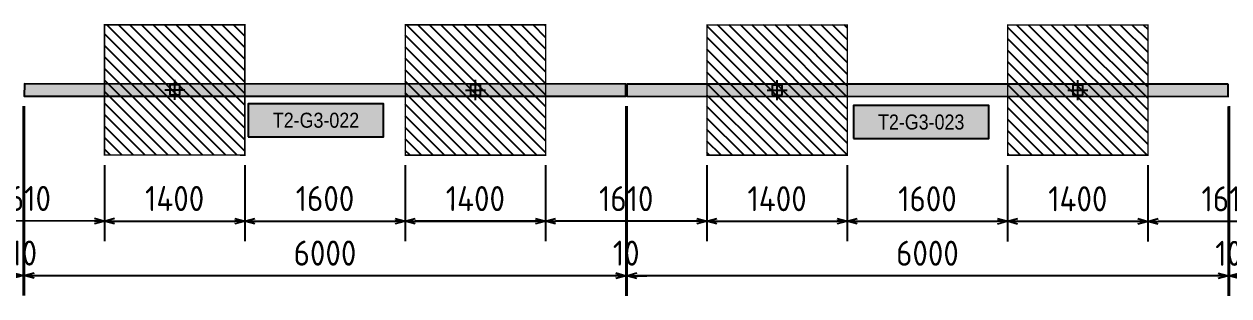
# Model space of a CAD drawing. Header units: centimetres. Extents: x -6122352 to 7132207, y -1694241 to 1947892.
# Drawn here: x 3689632 to 3701651, y 824231 to 826944 of the extents above; entities that cross this region are included whole.
import ezdxf
from ezdxf.enums import TextEntityAlignment as Align

# ---------------------------------------------------------------- set-up
doc = ezdxf.new("R2010")
doc.units = ezdxf.units.CM
doc.header["$MEASUREMENT"] = 0
doc.header["$PDMODE"] = 66
doc.header["$PDSIZE"] = 100
for name, color, linetype in [('@MI-FOOTINGS', 7, 'Continuous'), ('@MI-TYPE-01', 30, 'Continuous'), ('@MI-TYPE-02', 6, 'Continuous'), ('PANEL-TAGS', 7, 'Continuous')]:
    doc.layers.add(name, color=color, linetype=linetype)
doc.styles.add('PANELTAG_STYLE', font='arial.ttf')
doc.styles.add('Schueco-BEMSTIL', font='isocpeur.ttf', dxfattribs={"width": 0.9})
doc.dimstyles.new('MI- JWC-TXT-2.5 MM', dxfattribs={"dimscale": 1.5, "dimtxt": 2.5, "dimasz": 1, "dimexe": 2, "dimexo": 1, "dimgap": 1, "dimtad": 1, "dimdec": 0, "dimdsep": 46, "dimtxsty": 'Schueco-BEMSTIL', "dimblk": 'OPEN30', "dimcen": 0, "dimdle": 2, "dimclrd": 140, "dimclre": 8, "dimclrt": 40, "dimadec": 0, "dimazin": 2, "dimtfac": 1, "dimtdec": 0, "dimtix": 1, "dimtmove": 2, "dimatfit": 3, "dimldrblk": 'OPEN', "dimfxl": 2, "dimlwd": -1, "dimlwe": -1, "dimarcsym": 0})

# ---------------------------------------------------------------- blocks, each defined once
blk = doc.blocks.new('T2-FOOTING PLAN')
at = {"layer": '@MI-FOOTINGS', "transparency": 33554679}
h = blk.add_hatch(dxfattribs=at)
h.set_pattern_fill('ANSI31', color=8, scale=650)
h.paths.add_polyline_path([(-700, 650), (700, 650), (700, -650), (-700, -650)])
at = {"layer": '@MI-FOOTINGS', "color": 160, "true_color": 0x3340f0, "const_width": 15}
blk.add_lwpolyline([(-700, 650), (700, 650), (700, -650), (-700, -650)], close=True, dxfattribs=at)
at = {"layer": '@MI-FOOTINGS', "color": 30}
blk.add_point((0, 0), dxfattribs=at)
blk = doc.blocks.new('_Open30')
at = {"color": 0, "linetype": 'ByBlock', "lineweight": -2}
for p, q in [((-1, 0.27), (0, 0)), ((0, 0), (-1, -0.27)), ((0, 0), (-1, 0))]:
    blk.add_line(p, q, dxfattribs=at)
blk = doc.blocks.new('*D1610')
at = {"layer": '@MI-TYPE-02', "color": 8, "transparency": 16777216}
for p, q in [((416489, -148815), (416489, -149575)), ((418099, -148815), (418099, -149575))]:
    blk.add_line(p, q, dxfattribs=at)
at = {"layer": '@MI-TYPE-02', "color": 140, "transparency": 16777216}
blk.add_line((417999, -149375), (416589, -149375), dxfattribs=at)
at = {"layer": 'Defpoints', "color": 0, "transparency": 16777216}
for p in [(416489, -148715), (418099, -148715), (416489, -149375)]:
    blk.add_point(p, dxfattribs=at)
at = {"layer": '@MI-TYPE-02', "color": 140, "transparency": 16777216, "xscale": 100, "yscale": 100, "zscale": 100, "rotation": 180}
blk.add_blockref('_Open30', (416489, -149375), dxfattribs=at)
at = {"layer": '@MI-TYPE-02', "color": 140, "transparency": 16777216, "xscale": 100, "yscale": 100, "zscale": 100}
blk.add_blockref('_Open30', (418099, -149375), dxfattribs=at)
at = {"layer": '@MI-TYPE-02', "color": 40, "transparency": 16777216, "insert": (417294, -149150), "char_height": 250, "attachment_point": 5, "style": 'Schueco-BEMSTIL'}
blk.add_mtext('1610', dxfattribs=at)
blk = doc.blocks.new('_Open')
at = {"color": 0, "linetype": 'ByBlock', "lineweight": -2}
for p, q in [((-1, 0.2), (0, 0)), ((-1, -0.2), (0, 0)), ((0, 0), (-1, 0))]:
    blk.add_line(p, q, dxfattribs=at)
blk = doc.blocks.new('*D1611')
at = {"layer": '@MI-TYPE-02', "color": 8, "transparency": 16777216}
for p, q in [((415089, -148815), (415089, -149575)), ((416489, -148815), (416489, -149575))]:
    blk.add_line(p, q, dxfattribs=at)
at = {"layer": '@MI-TYPE-02', "color": 140, "transparency": 16777216}
blk.add_line((416389, -149375), (415189, -149375), dxfattribs=at)
at = {"layer": 'Defpoints', "color": 0, "transparency": 16777216}
for p in [(415089, -148715), (416489, -148715), (415089, -149375)]:
    blk.add_point(p, dxfattribs=at)
at = {"layer": '@MI-TYPE-02', "color": 140, "transparency": 16777216, "xscale": 100, "yscale": 100, "zscale": 100, "rotation": 180}
blk.add_blockref('_Open30', (415089, -149375), dxfattribs=at)
at = {"layer": '@MI-TYPE-02', "color": 140, "transparency": 16777216, "xscale": 100, "yscale": 100, "zscale": 100}
blk.add_blockref('_Open30', (416489, -149375), dxfattribs=at)
at = {"layer": '@MI-TYPE-02', "color": 40, "transparency": 16777216, "insert": (415789, -149150), "char_height": 250, "attachment_point": 5, "style": 'Schueco-BEMSTIL'}
blk.add_mtext('1400', dxfattribs=at)
blk = doc.blocks.new('*D1612')
at = {"layer": '@MI-TYPE-02', "color": 8, "transparency": 16777216}
for p, q in [((415089, -148815), (415089, -149575)), ((416489, -148815), (416489, -149575))]:
    blk.add_line(p, q, dxfattribs=at)
at = {"layer": '@MI-TYPE-02', "color": 140, "transparency": 16777216}
blk.add_line((415189, -149375), (416389, -149375), dxfattribs=at)
at = {"layer": 'Defpoints', "color": 0, "transparency": 16777216}
for p in [(415089, -148715), (416489, -148715), (416489, -149375)]:
    blk.add_point(p, dxfattribs=at)
at = {"layer": '@MI-TYPE-02', "color": 140, "transparency": 16777216, "xscale": 100, "yscale": 100, "zscale": 100, "rotation": 180}
blk.add_blockref('_Open30', (415089, -149375), dxfattribs=at)
at = {"layer": '@MI-TYPE-02', "color": 140, "transparency": 16777216, "xscale": 100, "yscale": 100, "zscale": 100}
blk.add_blockref('_Open30', (416489, -149375), dxfattribs=at)
at = {"layer": '@MI-TYPE-02', "color": 40, "transparency": 16777216, "insert": (415789, -149150), "char_height": 250, "attachment_point": 5, "style": 'Schueco-BEMSTIL'}
blk.add_mtext('1400', dxfattribs=at)
blk = doc.blocks.new('*D1613')
at = {"layer": '@MI-TYPE-02', "color": 8, "transparency": 16777216}
for p, q in [((410479, -148816), (410479, -149575)), ((412089, -148816), (412089, -149575))]:
    blk.add_line(p, q, dxfattribs=at)
at = {"layer": '@MI-TYPE-02', "color": 140, "transparency": 16777216}
blk.add_line((411989, -149375), (410579, -149375), dxfattribs=at)
at = {"layer": 'Defpoints', "color": 0, "transparency": 16777216}
for p in [(410479, -148716), (412089, -148716), (410479, -149375)]:
    blk.add_point(p, dxfattribs=at)
at = {"layer": '@MI-TYPE-02', "color": 140, "transparency": 16777216, "xscale": 100, "yscale": 100, "zscale": 100, "rotation": 180}
blk.add_blockref('_Open30', (410479, -149375), dxfattribs=at)
at = {"layer": '@MI-TYPE-02', "color": 140, "transparency": 16777216, "xscale": 100, "yscale": 100, "zscale": 100}
blk.add_blockref('_Open30', (412089, -149375), dxfattribs=at)
at = {"layer": '@MI-TYPE-02', "color": 40, "transparency": 16777216, "insert": (411284, -149150), "char_height": 250, "attachment_point": 5, "style": 'Schueco-BEMSTIL'}
blk.add_mtext('1610', dxfattribs=at)
blk = doc.blocks.new('*D1614')
at = {"layer": '@MI-TYPE-02', "color": 8, "transparency": 16777216}
for p, q in [((409079, -148816), (409079, -149575)), ((410479, -148816), (410479, -149575))]:
    blk.add_line(p, q, dxfattribs=at)
at = {"layer": '@MI-TYPE-02', "color": 140, "transparency": 16777216}
blk.add_line((410379, -149375), (409179, -149375), dxfattribs=at)
at = {"layer": 'Defpoints', "color": 0, "transparency": 16777216}
for p in [(409079, -148716), (410479, -148716), (409079, -149375)]:
    blk.add_point(p, dxfattribs=at)
at = {"layer": '@MI-TYPE-02', "color": 140, "transparency": 16777216, "xscale": 100, "yscale": 100, "zscale": 100, "rotation": 180}
blk.add_blockref('_Open30', (409079, -149375), dxfattribs=at)
at = {"layer": '@MI-TYPE-02', "color": 140, "transparency": 16777216, "xscale": 100, "yscale": 100, "zscale": 100}
blk.add_blockref('_Open30', (410479, -149375), dxfattribs=at)
at = {"layer": '@MI-TYPE-02', "color": 40, "transparency": 16777216, "insert": (409779, -149150), "char_height": 250, "attachment_point": 5, "style": 'Schueco-BEMSTIL'}
blk.add_mtext('1400', dxfattribs=at)
blk = doc.blocks.new('*D1615')
at = {"layer": '@MI-TYPE-02', "color": 8, "transparency": 16777216}
for p, q in [((409079, -148816), (409079, -149575)), ((410479, -148816), (410479, -149575))]:
    blk.add_line(p, q, dxfattribs=at)
at = {"layer": '@MI-TYPE-02', "color": 140, "transparency": 16777216}
blk.add_line((409179, -149375), (410379, -149375), dxfattribs=at)
at = {"layer": 'Defpoints', "color": 0, "transparency": 16777216}
for p in [(409079, -148716), (410479, -148716), (410479, -149375)]:
    blk.add_point(p, dxfattribs=at)
at = {"layer": '@MI-TYPE-02', "color": 140, "transparency": 16777216, "xscale": 100, "yscale": 100, "zscale": 100, "rotation": 180}
blk.add_blockref('_Open30', (409079, -149375), dxfattribs=at)
at = {"layer": '@MI-TYPE-02', "color": 140, "transparency": 16777216, "xscale": 100, "yscale": 100, "zscale": 100}
blk.add_blockref('_Open30', (410479, -149375), dxfattribs=at)
at = {"layer": '@MI-TYPE-02', "color": 40, "transparency": 16777216, "insert": (409779, -149150), "char_height": 250, "attachment_point": 5, "style": 'Schueco-BEMSTIL'}
blk.add_mtext('1400', dxfattribs=at)
blk = doc.blocks.new('*D1616')
at = {"layer": '@MI-TYPE-02', "color": 8, "transparency": 16777216}
for p, q in [((404469, -148817), (404469, -149575)), ((406079, -148817), (406079, -149575))]:
    blk.add_line(p, q, dxfattribs=at)
at = {"layer": '@MI-TYPE-02', "color": 140, "transparency": 16777216}
blk.add_line((405979, -149375), (404569, -149375), dxfattribs=at)
at = {"layer": 'Defpoints', "color": 0, "transparency": 16777216}
for p in [(404469, -148717), (406079, -148717), (404469, -149375)]:
    blk.add_point(p, dxfattribs=at)
at = {"layer": '@MI-TYPE-02', "color": 140, "transparency": 16777216, "xscale": 100, "yscale": 100, "zscale": 100, "rotation": 180}
blk.add_blockref('_Open30', (404469, -149375), dxfattribs=at)
at = {"layer": '@MI-TYPE-02', "color": 140, "transparency": 16777216, "xscale": 100, "yscale": 100, "zscale": 100}
blk.add_blockref('_Open30', (406079, -149375), dxfattribs=at)
at = {"layer": '@MI-TYPE-02', "color": 40, "transparency": 16777216, "insert": (405274, -149150), "char_height": 250, "attachment_point": 5, "style": 'Schueco-BEMSTIL'}
blk.add_mtext('1610', dxfattribs=at)
blk = doc.blocks.new('*D1636')
at = {"layer": '@MI-TYPE-02', "color": 8, "transparency": 16777216}
for p, q in [((417289, -148227), (417289, -150119)), ((417299, -148225), (417299, -150119))]:
    blk.add_line(p, q, dxfattribs=at)
at = {"layer": '@MI-TYPE-02', "color": 140, "transparency": 16777216}
for p, q in [((417189, -149919), (417089, -149919)), ((417299, -149919), (417289, -149919)), ((417399, -149919), (417499, -149919))]:
    blk.add_line(p, q, dxfattribs=at)
at = {"layer": 'Defpoints', "color": 0, "transparency": 16777216}
for p in [(417289, -148127), (417299, -148125), (417289, -149919)]:
    blk.add_point(p, dxfattribs=at)
at = {"layer": '@MI-TYPE-02', "color": 140, "transparency": 16777216, "xscale": 100, "yscale": 100, "zscale": 100}
blk.add_blockref('_Open30', (417289, -149919), dxfattribs=at)
at = {"layer": '@MI-TYPE-02', "color": 140, "transparency": 16777216, "xscale": 100, "yscale": 100, "zscale": 100, "rotation": 180}
blk.add_blockref('_Open30', (417299, -149919), dxfattribs=at)
at = {"layer": '@MI-TYPE-02', "color": 40, "transparency": 16777216, "insert": (417294, -149694), "char_height": 250, "attachment_point": 5, "style": 'Schueco-BEMSTIL'}
blk.add_mtext('10', dxfattribs=at)
blk = doc.blocks.new('*D1637')
at = {"layer": '@MI-TYPE-02', "color": 8, "transparency": 16777216}
for p, q in [((411289, -148227), (411289, -150119)), ((417289, -148227), (417289, -150119))]:
    blk.add_line(p, q, dxfattribs=at)
at = {"layer": '@MI-TYPE-02', "color": 140, "transparency": 16777216}
blk.add_line((417189, -149919), (411389, -149919), dxfattribs=at)
at = {"layer": 'Defpoints', "color": 0, "transparency": 16777216}
for p in [(411289, -148127), (417289, -148127), (411289, -149919)]:
    blk.add_point(p, dxfattribs=at)
at = {"layer": '@MI-TYPE-02', "color": 140, "transparency": 16777216, "xscale": 100, "yscale": 100, "zscale": 100, "rotation": 180}
blk.add_blockref('_Open30', (411289, -149919), dxfattribs=at)
at = {"layer": '@MI-TYPE-02', "color": 140, "transparency": 16777216, "xscale": 100, "yscale": 100, "zscale": 100}
blk.add_blockref('_Open30', (417289, -149919), dxfattribs=at)
at = {"layer": '@MI-TYPE-02', "color": 40, "transparency": 16777216, "insert": (414289, -149694), "char_height": 250, "attachment_point": 5, "style": 'Schueco-BEMSTIL'}
blk.add_mtext('6000', dxfattribs=at)
blk = doc.blocks.new('*D1638')
at = {"layer": '@MI-TYPE-02', "color": 8, "transparency": 16777216}
for p, q in [((411279, -148227), (411279, -150119)), ((411289, -148227), (411289, -150119))]:
    blk.add_line(p, q, dxfattribs=at)
at = {"layer": '@MI-TYPE-02', "color": 140, "transparency": 16777216}
for p, q in [((411179, -149919), (411079, -149919)), ((411289, -149919), (411279, -149919)), ((411389, -149919), (411489, -149919))]:
    blk.add_line(p, q, dxfattribs=at)
at = {"layer": 'Defpoints', "color": 0, "transparency": 16777216}
for p in [(411279, -148127), (411289, -148127), (411279, -149919)]:
    blk.add_point(p, dxfattribs=at)
at = {"layer": '@MI-TYPE-02', "color": 140, "transparency": 16777216, "xscale": 100, "yscale": 100, "zscale": 100}
blk.add_blockref('_Open30', (411279, -149919), dxfattribs=at)
at = {"layer": '@MI-TYPE-02', "color": 140, "transparency": 16777216, "xscale": 100, "yscale": 100, "zscale": 100, "rotation": 180}
blk.add_blockref('_Open30', (411289, -149919), dxfattribs=at)
at = {"layer": '@MI-TYPE-02', "color": 40, "transparency": 16777216, "insert": (411284, -149694), "char_height": 250, "attachment_point": 5, "style": 'Schueco-BEMSTIL'}
blk.add_mtext('10', dxfattribs=at)
blk = doc.blocks.new('*D1639')
at = {"layer": '@MI-TYPE-02', "color": 8, "transparency": 16777216}
for p, q in [((405279, -148228), (405279, -150119)), ((411279, -148227), (411279, -150119))]:
    blk.add_line(p, q, dxfattribs=at)
at = {"layer": '@MI-TYPE-02', "color": 140, "transparency": 16777216}
blk.add_line((411179, -149919), (405379, -149919), dxfattribs=at)
at = {"layer": 'Defpoints', "color": 0, "transparency": 16777216}
for p in [(405279, -148128), (411279, -148127), (405279, -149919)]:
    blk.add_point(p, dxfattribs=at)
at = {"layer": '@MI-TYPE-02', "color": 140, "transparency": 16777216, "xscale": 100, "yscale": 100, "zscale": 100, "rotation": 180}
blk.add_blockref('_Open30', (405279, -149919), dxfattribs=at)
at = {"layer": '@MI-TYPE-02', "color": 140, "transparency": 16777216, "xscale": 100, "yscale": 100, "zscale": 100}
blk.add_blockref('_Open30', (411279, -149919), dxfattribs=at)
at = {"layer": '@MI-TYPE-02', "color": 40, "transparency": 16777216, "insert": (408279, -149694), "char_height": 250, "attachment_point": 5, "style": 'Schueco-BEMSTIL'}
blk.add_mtext('6000', dxfattribs=at)
blk = doc.blocks.new('*D1640')
at = {"layer": '@MI-TYPE-02', "color": 8, "transparency": 16777216}
for p, q in [((405279, -148228), (405279, -150120)), ((411279, -148229), (411279, -150120))]:
    blk.add_line(p, q, dxfattribs=at)
at = {"layer": '@MI-TYPE-02', "color": 140, "transparency": 16777216}
blk.add_line((405379, -149920), (411179, -149920), dxfattribs=at)
at = {"layer": 'Defpoints', "color": 0, "transparency": 16777216}
for p in [(405279, -148128), (411279, -148129), (411279, -149920)]:
    blk.add_point(p, dxfattribs=at)
at = {"layer": '@MI-TYPE-02', "color": 140, "transparency": 16777216, "xscale": 100, "yscale": 100, "zscale": 100, "rotation": 180}
blk.add_blockref('_Open30', (405279, -149920), dxfattribs=at)
at = {"layer": '@MI-TYPE-02', "color": 140, "transparency": 16777216, "xscale": 100, "yscale": 100, "zscale": 100}
blk.add_blockref('_Open30', (411279, -149920), dxfattribs=at)
at = {"layer": '@MI-TYPE-02', "color": 40, "transparency": 16777216, "insert": (408279, -149695), "char_height": 250, "attachment_point": 5, "style": 'Schueco-BEMSTIL'}
blk.add_mtext('6000', dxfattribs=at)
blk = doc.blocks.new('*D1659')
at = {"layer": '@MI-TYPE-02', "color": 8, "transparency": 16777216}
for p, q in [((405269, -148228), (405269, -150120)), ((405279, -148228), (405279, -150120))]:
    blk.add_line(p, q, dxfattribs=at)
at = {"layer": '@MI-TYPE-02', "color": 140, "transparency": 16777216}
for p, q in [((405169, -149920), (405069, -149920)), ((405279, -149920), (405269, -149920)), ((405379, -149920), (405479, -149920))]:
    blk.add_line(p, q, dxfattribs=at)
at = {"layer": 'Defpoints', "color": 0, "transparency": 16777216}
for p in [(405269, -148128), (405279, -148128), (405269, -149920)]:
    blk.add_point(p, dxfattribs=at)
at = {"layer": '@MI-TYPE-02', "color": 140, "transparency": 16777216, "xscale": 100, "yscale": 100, "zscale": 100}
blk.add_blockref('_Open30', (405269, -149920), dxfattribs=at)
at = {"layer": '@MI-TYPE-02', "color": 140, "transparency": 16777216, "xscale": 100, "yscale": 100, "zscale": 100, "rotation": 180}
blk.add_blockref('_Open30', (405279, -149920), dxfattribs=at)
at = {"layer": '@MI-TYPE-02', "color": 40, "transparency": 16777216, "insert": (405274, -149695), "char_height": 250, "attachment_point": 5, "style": 'Schueco-BEMSTIL'}
blk.add_mtext('10', dxfattribs=at)
blk = doc.blocks.new('*D1662')
at = {"layer": '@MI-TYPE-02', "color": 8, "transparency": 16777216}
for p, q in [((412089, -148816), (412089, -149575)), ((413489, -148815), (413489, -149575))]:
    blk.add_line(p, q, dxfattribs=at)
at = {"layer": '@MI-TYPE-02', "color": 140, "transparency": 16777216}
blk.add_line((412189, -149375), (413389, -149375), dxfattribs=at)
at = {"layer": 'Defpoints', "color": 0, "transparency": 16777216}
for p in [(412089, -148716), (413489, -148715), (413489, -149375)]:
    blk.add_point(p, dxfattribs=at)
at = {"layer": '@MI-TYPE-02', "color": 140, "transparency": 16777216, "xscale": 100, "yscale": 100, "zscale": 100, "rotation": 180}
blk.add_blockref('_Open30', (412089, -149375), dxfattribs=at)
at = {"layer": '@MI-TYPE-02', "color": 140, "transparency": 16777216, "xscale": 100, "yscale": 100, "zscale": 100}
blk.add_blockref('_Open30', (413489, -149375), dxfattribs=at)
at = {"layer": '@MI-TYPE-02', "color": 40, "transparency": 16777216, "insert": (412789, -149150), "char_height": 250, "attachment_point": 5, "style": 'Schueco-BEMSTIL'}
blk.add_mtext('1400', dxfattribs=at)
blk = doc.blocks.new('*D1663')
at = {"layer": '@MI-TYPE-02', "color": 8, "transparency": 16777216}
for p, q in [((413489, -148815), (413489, -149575)), ((415089, -148814), (415089, -149575))]:
    blk.add_line(p, q, dxfattribs=at)
at = {"layer": '@MI-TYPE-02', "color": 140, "transparency": 16777216}
blk.add_line((413589, -149375), (414989, -149375), dxfattribs=at)
at = {"layer": 'Defpoints', "color": 0, "transparency": 16777216}
for p in [(413489, -148715), (415089, -148714), (415089, -149375)]:
    blk.add_point(p, dxfattribs=at)
at = {"layer": '@MI-TYPE-02', "color": 140, "transparency": 16777216, "xscale": 100, "yscale": 100, "zscale": 100, "rotation": 180}
blk.add_blockref('_Open30', (413489, -149375), dxfattribs=at)
at = {"layer": '@MI-TYPE-02', "color": 140, "transparency": 16777216, "xscale": 100, "yscale": 100, "zscale": 100}
blk.add_blockref('_Open30', (415089, -149375), dxfattribs=at)
at = {"layer": '@MI-TYPE-02', "color": 40, "transparency": 16777216, "insert": (414289, -149150), "char_height": 250, "attachment_point": 5, "style": 'Schueco-BEMSTIL'}
blk.add_mtext('1600', dxfattribs=at)
blk = doc.blocks.new('*D1664')
at = {"layer": '@MI-TYPE-02', "color": 8, "transparency": 16777216}
for p, q in [((406079, -148817), (406079, -149575)), ((407479, -148816), (407479, -149575))]:
    blk.add_line(p, q, dxfattribs=at)
at = {"layer": '@MI-TYPE-02', "color": 140, "transparency": 16777216}
blk.add_line((406179, -149375), (407379, -149375), dxfattribs=at)
at = {"layer": 'Defpoints', "color": 0, "transparency": 16777216}
for p in [(406079, -148717), (407479, -148716), (407479, -149375)]:
    blk.add_point(p, dxfattribs=at)
at = {"layer": '@MI-TYPE-02', "color": 140, "transparency": 16777216, "xscale": 100, "yscale": 100, "zscale": 100, "rotation": 180}
blk.add_blockref('_Open30', (406079, -149375), dxfattribs=at)
at = {"layer": '@MI-TYPE-02', "color": 140, "transparency": 16777216, "xscale": 100, "yscale": 100, "zscale": 100}
blk.add_blockref('_Open30', (407479, -149375), dxfattribs=at)
at = {"layer": '@MI-TYPE-02', "color": 40, "transparency": 16777216, "insert": (406779, -149150), "char_height": 250, "attachment_point": 5, "style": 'Schueco-BEMSTIL'}
blk.add_mtext('1400', dxfattribs=at)
blk = doc.blocks.new('*D1665')
at = {"layer": '@MI-TYPE-02', "color": 8, "transparency": 16777216}
for p, q in [((407479, -148816), (407479, -149575)), ((409079, -148816), (409079, -149575))]:
    blk.add_line(p, q, dxfattribs=at)
at = {"layer": '@MI-TYPE-02', "color": 140, "transparency": 16777216}
blk.add_line((407579, -149375), (408979, -149375), dxfattribs=at)
at = {"layer": 'Defpoints', "color": 0, "transparency": 16777216}
for p in [(407479, -148716), (409079, -148716), (409079, -149375)]:
    blk.add_point(p, dxfattribs=at)
at = {"layer": '@MI-TYPE-02', "color": 140, "transparency": 16777216, "xscale": 100, "yscale": 100, "zscale": 100, "rotation": 180}
blk.add_blockref('_Open30', (407479, -149375), dxfattribs=at)
at = {"layer": '@MI-TYPE-02', "color": 140, "transparency": 16777216, "xscale": 100, "yscale": 100, "zscale": 100}
blk.add_blockref('_Open30', (409079, -149375), dxfattribs=at)
at = {"layer": '@MI-TYPE-02', "color": 40, "transparency": 16777216, "insert": (408279, -149150), "char_height": 250, "attachment_point": 5, "style": 'Schueco-BEMSTIL'}
blk.add_mtext('1600', dxfattribs=at)
blk = doc.blocks.new('PANELTAG')
at = {"layer": 'PANEL-TAGS', "color": 1}
blk.add_lwpolyline([(-13.5, -3.3), (13.5, -3.3), (13.5, 3.3), (-13.5, 3.3)], close=True, dxfattribs=at)
at = {"layer": 'PANEL-TAGS', "color": 40, "true_color": 0xffd700}
blk.add_solid([(-13.5, -3.3), (13.5, -3.3), (-13.5, 3.3), (13.5, 3.3)], dxfattribs=at)
at = {"layer": 'PANEL-TAGS', "color": 5, "style": 'PANELTAG_STYLE', "width": 0.85}
blk.add_attdef('TAGNO', text='', height=3, dxfattribs=at).set_placement((0, 0), align=Align.MIDDLE)
blk = doc.blocks.new('G10-REAR PARTITION LEFT EXTD')
at = {"layer": '@MI-TYPE-02'}
h = blk.add_hatch(color=256, dxfattribs=at)
h.dxf.hatch_style = 1
h.paths.add_polyline_path([(24108.2, 61.6), (18108.3, 61.7), (18107.9, -58.3), (24107.8, -58.4)])
h = blk.add_hatch(color=256, dxfattribs=at)
h.dxf.hatch_style = 1
h.paths.add_polyline_path([(30118.3, 62.4), (24118.3, 62.5), (24117.9, -57.5), (30117.8, -57.6)])
for points in [[(24108.2, 61.6), (18108.3, 61.7), (18107.9, -58.3), (24107.8, -58.4)], [(30118.3, 62.4), (24118.3, 62.5), (24117.9, -57.5), (30117.8, -57.6)]]:
    blk.add_lwpolyline(points, close=True, dxfattribs=at)
at = {"layer": '@MI-FOOTINGS', "xscale": -1, "rotation": 0.01015602854542941}
for p in [(19608.1, 2.7), (22608.1, 3.2), (25618.1, 3.4), (28618.1, 4)]:
    blk.add_blockref('T2-FOOTING PLAN', p, dxfattribs=at)
at = {"layer": '@MI-TYPE-02', "color": 0}
for base, p1, p2, picture, middle in [((18097.8, -1850.8), (18107.9, -58.3), (18097.8, -59.2), '*D1659', (18102.8, -1625.8)), ((18107.9, -1849.8), (24107.8, -57.5), (18107.9, -58.3), '*D1639', (21107.8, -1624.8)), ((24107.8, -1850.8), (18107.9, -58.3), (24107.8, -59.3), '*D1640', (21107.8, -1625.8)), ((24107.8, -1849.8), (24117.9, -57.5), (24107.8, -57.5), '*D1638', (24112.9, -1624.8)), ((24117.9, -1849.8), (30117.8, -57.6), (24117.9, -57.5), '*D1637', (27117.9, -1624.8)), ((30117.8, -1849.8), (30127.9, -56.2), (30117.8, -57.6), '*D1636', (30122.9, -1624.8)), ((17298.1, -1306), (18908.2, -647.5), (17298.1, -647.5), '*D1616', (18103.2, -1081)), ((20308.2, -1306), (18908.2, -647.5), (20308.2, -647.2), '*D1664', (19608.2, -1081)), ((21908.2, -1306), (20308.2, -647.2), (21908.2, -646.9), '*D1665', (21108.2, -1081)), ((21908.2, -1306), (23308.2, -646.7), (21908.2, -646.9), '*D1614', (22608.2, -1081)), ((23308.2, -1305.7), (21908.2, -646.9), (23308.2, -646.7), '*D1615', (22608.2, -1080.7)), ((23308.2, -1306), (24918.2, -646.7), (23308.2, -646.7), '*D1613', (24113.2, -1081)), ((26318.2, -1306), (24918.2, -646.7), (26318.2, -646.1), '*D1662', (25618.2, -1081)), ((27918.2, -1306), (26318.2, -646.1), (27918.2, -644.5), '*D1663', (27118.2, -1081)), ((27918.2, -1306), (29318.2, -645.9), (27918.2, -646.2), '*D1611', (28618.2, -1081)), ((29318.2, -1305.7), (27918.2, -646.2), (29318.2, -645.9), '*D1612', (28618.2, -1080.7)), ((29318.2, -1306), (30928.2, -645.3), (29318.2, -645.9), '*D1610', (30123.2, -1081))]:
    dim = blk.add_linear_dim(base=base, p1=p1, p2=p2, angle=180, dimstyle='MI- JWC-TXT-2.5 MM', dxfattribs=at)
    dim.commit()
    dim.dimension.update_dxf_attribs({"geometry": picture, "text_midpoint": middle, "insert": (-387171.2, 148069.2)})
blk = doc.blocks.new('A$C0fb98823')
at = {"layer": '@MI-TYPE-02', "color": 0, "rotation": 359.9811633183237}
blk.add_blockref('G10-REAR PARTITION LEFT EXTD', (111610.1, -19.1), dxfattribs=at)
at = {"layer": 'PANEL-TAGS'}
ref = blk.add_blockref('PANELTAG', (132627.6, -324.9), dxfattribs=dict(at, xscale=50, yscale=50, zscale=50))
ref.add_attrib('TAGNO', 'T2-G3-022', dxfattribs={"color": 5, "height": 150, "style": 'PANELTAG_STYLE', "width": 0.85}).set_placement((132627.6, -324.9), align=Align.MIDDLE_CENTER)
ref = blk.add_blockref('PANELTAG', (138665.1, -342.8), dxfattribs=dict(at, xscale=50, yscale=50, zscale=50))
ref.add_attrib('TAGNO', 'T2-G3-023', dxfattribs={"color": 5, "height": 150, "style": 'PANELTAG_STYLE', "width": 0.85}).set_placement((138665.1, -342.8), align=Align.MIDDLE_CENTER)

msp = doc.modelspace()

# ---------------------------------------------------------------- block references
at = {"layer": '@MI-TYPE-01'}
msp.add_blockref('A$C0fb98823', (3559916.37816, 826309.49803), dxfattribs=at)

doc.saveas('drawing.dxf')
